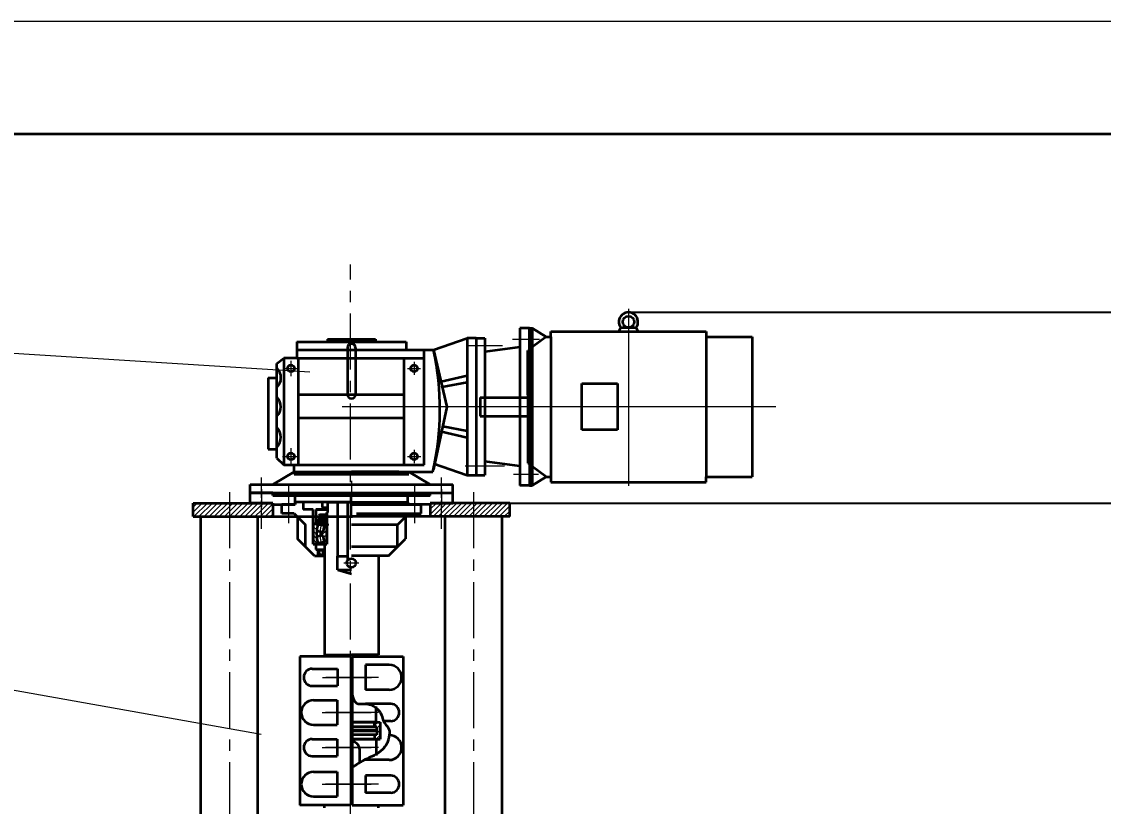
# Model space of a CAD drawing. Header units: millimetres. Extents: x 20551 to 32269, y 260 to 15110.
# Drawn here: x 23518 to 25923, y 13366 to 15110 of the extents above; entities that cross this region are included whole.
import ezdxf

# ---------------------------------------------------------------- set-up
doc = ezdxf.new("R2010")
doc.units = ezdxf.units.MM
doc.header["$LTSCALE"] = 100
doc.linetypes.add('CENTER', pattern=[2, 1.25, -0.25, 0.25, -0.25])
doc.linetypes.add('PHANTOM', pattern=[63.5, 31.75, -6.35, 6.35, -6.35, 6.35, -6.35])
doc.layers.get('0').update_dxf_attribs({"color": 1, "lineweight": 35})
doc.layers.get('Defpoints').update_dxf_attribs({"lineweight": 18})
for name, color, linetype, lineweight in [('1', 1, 'Continuous', 35), ('16', 7, 'Continuous', 18), ('3', 3, 'CENTER', 18), ('4', 4, 'PHANTOM', 18), ('dim', 7, 'Continuous', 18)]:
    doc.layers.add(name, color=color, linetype=linetype, lineweight=lineweight)
doc.styles.get("Standard").update_dxf_attribs({"font": ''})
doc.styles.get('Standard').set_extended_font_data('SimSun')
doc.dimstyles.new('ISO-25', dxfattribs={"dimtxt": 2.5, "dimasz": 2.5, "dimexe": 1.25, "dimexo": 0.625, "dimtad": 1, "dimdsep": 46, "dimtxsty": 'Standard', "dimcen": 2.5, "dimadec": 0, "dimazin": 0, "dimtfac": 1, "dimtmove": 0, "dimatfit": 3, "dimfxl": 1, "dimarcsym": 0})

# ---------------------------------------------------------------- blocks, each defined once
blk = doc.blocks.new('A$C62093F27')
for p, q in [((0, 32.6), (0, 55.6)), ((50, 55.6), (0, 55.6)), ((50, 49.6), (50, 55.6)), ((100, 49.6), (50, 49.6)), ((100, 29.6), (100, 49.6)), ((350, 29.6), (350, 49.6)), ((350, 49.6), (400, 49.6)), ((400, 55.6), (450, 55.6)), ((400, 49.6), (400, 55.6)), ((450, 32.6), (450, 55.6)), ((50, 32.6), (0, 32.6)), ((50, 29.6), (50, 32.6)), ((50, 29.6), (100, 29.6)), ((400, 29.6), (350, 29.6)), ((400, 29.6), (400, 32.6)), ((400, 32.6), (450, 32.6))]:
    blk.add_line(p, q)
at = {"layer": '3'}
for p, q in [((225, 82.2), (225, 0)), ((25, 63.2), (25, 23.5)), ((425, 63.2), (425, 23.5))]:
    blk.add_line(p, q, dxfattribs=at)
blk = doc.blocks.new('*D85')
at = {"layer": 'Defpoints', "color": 0}
for p in [(24868.4, 14464.3), (27036.8, 14464.3), (26124.5, 7092.3)]:
    blk.add_point(p, dxfattribs=at)
at = {"layer": 'dim', "color": 0, "lineweight": -2}
for p, q in [((24868.4, 14464.3), (27076.8, 14464.3)), ((27036.8, 7142.3), (27036.8, 14414.3)), ((26124.5, 7092.3), (27076.8, 7092.3))]:
    blk.add_line(p, q, dxfattribs=at)
at = {"layer": 'dim', "color": 0}
for points in [[(27028.4, 14414.3), (27045.1, 14414.3), (27036.8, 14464.3)], [(27028.4, 7142.3), (27045.1, 7142.3), (27036.8, 7092.3)]]:
    blk.add_solid(points, dxfattribs=at)
at = {"layer": 'dim', "color": 0, "insert": (26976.9, 10778.3), "char_height": 70, "attachment_point": 5, "rotation": 90}
blk.add_mtext('（7372）', dxfattribs=at)
blk = doc.blocks.new('*D89')
at = {"layer": 'Defpoints', "color": 0}
for p in [(24586.7, 14040.3), (26811, 14040.3), (25949.6, 12967.3)]:
    blk.add_point(p, dxfattribs=at)
at = {"layer": 'dim', "color": 0, "lineweight": -2}
for p, q in [((24586.7, 14040.3), (26851, 14040.3)), ((26811, 13017.3), (26811, 13990.3)), ((25949.6, 12967.3), (26851, 12967.3))]:
    blk.add_line(p, q, dxfattribs=at)
at = {"layer": 'dim', "color": 0}
for points in [[(26802.6, 13990.3), (26819.3, 13990.3), (26811, 14040.3)], [(26802.6, 13017.3), (26819.3, 13017.3), (26811, 12967.3)]]:
    blk.add_solid(points, dxfattribs=at)
at = {"layer": 'dim', "color": 0, "insert": (26756, 13503.8), "char_height": 70, "attachment_point": 5, "rotation": 90}
blk.add_mtext('1073', dxfattribs=at)

msp = doc.modelspace()

# ---------------------------------------------------------------- hatches: boundary and pattern name
at = {"layer": '1'}
h = msp.add_hatch(dxfattribs=at)
h.set_pattern_fill('_USER', color=256, scale=4, angle=135, style=0, pattern_type=0)
h.set_pattern_definition([(135, (24096.575, 17087.2728), (-2.828427, -2.828427), [])])
h.paths.add_polyline_path([(24182.32492, 13998.14917), (24185.57492, 13996.27278), (24196.57492, 13996.27278), (24196.57492, 14014.27278), (24182.32492, 14014.27278)])
at = {"layer": 'dim', "linetype": 'Continuous'}
h = msp.add_hatch(dxfattribs=at)
h.set_pattern_fill('_USER', color=256, scale=6.75, angle=135, style=0, pattern_type=0)
h.set_pattern_definition([(135, (21703.7074, 15668.5863), (-4.772971, -4.772971), [])])
edge = h.paths.add_edge_path()
edge.add_line((24166.57492, 13994.27278), (24166.57492, 13949.27278))
edge.add_line((24166.57492, 13949.27278), (24177.41294, 13949.27278))
edge.add_arc((24251.57492, 13971.77278), 77.5, 195.56135711, 196.87726944, ccw=False)
edge.add_arc((24251.57492, 13971.77278), 77.5, 184.45558289, 195.56135711, ccw=False)
edge.add_arc((24251.57492, 13971.77278), 77.5, 175.54441711, 184.45558289, ccw=False)
edge.add_arc((24251.57492, 13971.77278), 77.5, 164.43864289, 175.54441711, ccw=False)
edge.add_arc((24251.57492, 13971.77278), 77.5, 163.12273056, 164.43864289, ccw=False)
edge.add_line((24177.41294, 13994.27278), (24166.57492, 13994.27278))
h = msp.add_hatch(dxfattribs=at)
h.set_pattern_fill('_USER', color=256, scale=6.75, angle=225, style=0, pattern_type=0)
h.set_pattern_definition([(225, (21703.7074, 15668.5863), (4.772971, -4.772971), [])])
edge = h.paths.add_edge_path()
edge.add_line((24190.97121, 13990.08322), (24189.07492, 13990.41788))
edge.add_line((24189.07492, 13990.41788), (24189.07492, 13994.27278))
edge.add_line((24189.07492, 13994.27278), (24196.57492, 13994.27278))
edge.add_line((24196.57492, 13994.27278), (24196.57492, 13949.27278))
edge.add_line((24196.57492, 13949.27278), (24189.07492, 13949.27278))
edge.add_line((24189.07492, 13949.27278), (24189.07492, 13953.12768))
edge.add_line((24189.07492, 13953.12768), (24190.97121, 13953.46234))
edge.add_arc((24113.70543, 13947.44165), 77.5, 364.45558289, 375.56135711)
edge.add_line((24188.36457, 13968.23259), (24185.32492, 13967.69615))
edge.add_line((24185.32492, 13967.69615), (24185.32492, 13975.8494))
edge.add_line((24185.32492, 13975.8494), (24188.36457, 13975.31297))
edge.add_arc((24113.70543, 13996.10391), 77.5, 344.43864289, 355.54441711)
at = {"layer": 'dim'}
h = msp.add_hatch(dxfattribs=at)
h.set_pattern_fill('_USER', color=256, scale=8, angle=45, style=0, pattern_type=0)
h.set_pattern_definition([(45, (17833.0735, 15402.908), (-5.656854, 5.656854), [])])
h.paths.add_polyline_path([(24308.07492, 13525.27278), (24303.07492, 13525.27278), (24303.07492, 13515.27278), (24315.57492, 13515.27278), (24315.57492, 13553.27278), (24303.07492, 13553.27278), (24303.07492, 13543.27278), (24308.07492, 13543.27278)])

# ---------------------------------------------------------------- linework, layer by layer
for p, q in [((32018.58791, 14860.22673), (21176.13115, 14860.22673)), ((24647.57492, 14429.27278), (24625.57492, 14429.27278)), ((24625.57492, 14429.27278), (24625.57492, 14079.27278)), ((24647.57492, 14429.27278), (24647.57492, 14079.27278)), ((24647.57492, 14429.27278), (24647.57492, 14079.27278)), ((24647.57492, 14429.27278), (24653.57492, 14429.27278)), ((24647.57492, 14379.27278), (24647.57492, 14429.27278)), ((24653.57492, 14429.27278), (24653.57492, 14079.27278)), ((24653.57492, 14429.27278), (24684.61142, 14410.04778)), ((24846.13192, 14421.77278), (24850.38192, 14430.27278)), ((24850.38192, 14430.27278), (24884.38192, 14430.27278)), ((24888.63192, 14421.77278), (24884.38192, 14430.27278)), ((24434.02211, 14380.57713), (24509.09666, 14406.44669)), ((24528.57492, 14406.44669), (24509.09666, 14406.44669)), ((24509.09666, 14406.44669), (24509.09666, 14102.09887)), ((24528.57492, 14406.44669), (24548.05318, 14406.44669)), ((24528.57492, 14406.44669), (24528.57492, 14102.09887)), ((24548.05318, 14406.44669), (24548.05318, 14102.09887)), ((24684.61142, 14410.04778), (24653.57492, 14386.68153)), ((24684.61142, 14410.04778), (24694.95692, 14410.04778)), ((24694.95692, 14421.77278), (25039.80692, 14421.77278)), ((24694.95692, 14410.04778), (24694.95692, 14421.77278)), ((24694.95692, 14410.04778), (24694.95692, 14098.49778)), ((25039.80692, 14421.77278), (25039.80692, 14410.04778)), ((25039.80692, 14410.04778), (25039.80692, 14098.49778)), ((25039.80692, 14410.04778), (25142.57492, 14410.04778)), ((25142.57492, 14410.04778), (25142.57492, 14098.49778)), ((24129.83579, 14398.838), (24129.83579, 14362.31626)), ((24129.83579, 14398.838), (24373.31405, 14398.838)), ((24198.31405, 14404.27278), (24304.83579, 14404.27278)), ((24198.31405, 14404.27278), (24198.31405, 14398.838)), ((24304.83579, 14404.27278), (24304.83579, 14398.838)), ((24373.31405, 14398.838), (24373.31405, 14380.57713)), ((24625.57492, 14386.77278), (24548.05318, 14376.77278)), ((24085.70536, 14350.14234), (24100.92275, 14362.31626)), ((24129.83579, 14362.31626), (24100.92275, 14362.31626)), ((24100.92275, 14362.31626), (24100.92275, 14124.92495)), ((24129.83579, 14380.57713), (24434.02211, 14380.57713)), ((24129.83579, 14362.31626), (24413.54373, 14362.31626)), ((24134.14115, 14124.92495), (24134.14115, 14362.31626)), ((24369.00869, 14124.92495), (24369.00869, 14362.31626)), ((24413.54373, 14124.92495), (24413.54373, 14380.57713)), ((24427.6347, 14380.57713), (24427.6347, 14380.57713)), ((24434.02211, 14380.57713), (24463.80708, 14254.27278)), ((24643.57492, 14280.52278), (24643.57492, 14379.27278)), ((24643.57492, 14379.27278), (24647.57492, 14379.27278)), ((24647.57492, 14379.27278), (24647.57492, 14129.27278)), ((24085.70536, 14140.14234), (24085.70536, 14350.14234)), ((24066.07025, 14318.78735), (24085.70536, 14318.78735)), ((24066.07025, 14318.78735), (24066.07025, 14159.77745)), ((24509.09666, 14323.36491), (24450.67599, 14309.95569)), ((24509.09666, 14308.34637), (24453.5675, 14297.69411)), ((24763.92692, 14305.82785), (24843.24242, 14305.82785)), ((24763.92692, 14202.7177), (24763.92692, 14305.82785)), ((24843.24242, 14305.82785), (24843.24242, 14202.7177)), ((24369.00869, 14280.90321), (24134.14115, 14280.90321)), ((24537.57492, 14275.27278), (24647.57492, 14275.27278)), ((24537.57492, 14275.27278), (24537.57492, 14233.27278)), ((24643.57492, 14280.52278), (24643.57492, 14228.02278)), ((24647.57492, 14280.52278), (24643.57492, 14280.52278)), ((24647.57492, 14275.27278), (24647.57492, 14280.52278)), ((24647.57492, 14275.27278), (24647.57492, 14233.27278)), ((24463.80708, 14254.27278), (24433.97331, 14115.66052)), ((24369.00869, 14229.16408), (24134.14115, 14229.16408)), ((24537.57492, 14233.27278), (24647.57492, 14233.27278)), ((24643.57492, 14228.02278), (24643.57492, 14129.27278)), ((24647.57492, 14228.02278), (24643.57492, 14228.02278)), ((24647.57492, 14233.27278), (24647.57492, 14228.02278)), ((24509.09666, 14185.18065), (24451.76838, 14198.33914)), ((24509.09666, 14200.19919), (24454.42598, 14210.68677)), ((24843.24242, 14202.7177), (24763.92692, 14202.7177)), ((24066.07025, 14159.77745), (24085.70536, 14159.77745)), ((24085.70536, 14140.14234), (24100.92275, 14124.92495)), ((24100.92275, 14124.92495), (24413.54373, 14124.92495)), ((24124.3153, 14104.27278), (24124.3153, 14124.92495)), ((24434.02211, 14127.96843), (24509.09666, 14102.09887)), ((24625.57492, 14122.31626), (24548.05318, 14132.31626)), ((24643.57492, 14129.27278), (24647.57492, 14129.27278)), ((24647.57492, 14129.27278), (24647.57492, 14079.27278)), ((24684.61142, 14098.49778), (24653.57492, 14121.86403)), ((24076.57492, 14081.53365), (24124.3153, 14109.70756)), ((24124.3153, 14109.70756), (24146.57492, 14109.70756)), ((24124.3153, 14109.70756), (24124.3153, 14109.70756)), ((24124.3153, 14109.70756), (24198.31405, 14109.70756)), ((24124.3153, 14104.27278), (24378.83454, 14104.27278)), ((24146.57492, 14109.70756), (24251.57492, 14109.70756)), ((24356.57492, 14109.70756), (24251.57492, 14109.70756)), ((24356.57492, 14109.70756), (24432.66188, 14109.70756)), ((24369.00869, 14109.70756), (24413.54373, 14109.70756)), ((24378.83454, 14105.90321), (24378.83454, 14109.70756)), ((24426.57492, 14081.53365), (24378.83454, 14109.70756)), ((24509.09666, 14102.09887), (24548.05318, 14102.09887)), ((24653.57492, 14079.27278), (24684.61142, 14098.49778)), ((24684.61142, 14098.49778), (24694.95692, 14098.49778)), ((24694.95692, 14098.49778), (24694.95692, 14086.77278)), ((25039.80692, 14098.49778), (25142.57492, 14098.49778)), ((25039.80692, 14086.77278), (25039.80692, 14098.49778)), ((24026.57492, 14063.27278), (24026.57492, 14081.53365)), ((24026.57492, 14081.53365), (24476.57492, 14081.53365)), ((24476.57492, 14063.27278), (24476.57492, 14081.53365)), ((24647.57492, 14079.27278), (24625.57492, 14079.27278)), ((24647.57492, 14079.27278), (24653.57492, 14079.27278)), ((24694.95692, 14086.77278), (25039.80692, 14086.77278)), ((24076.57492, 14063.27278), (24426.57492, 14063.27278)), ((24076.57492, 14063.27278), (24426.57492, 14063.27278)), ((24076.57492, 14057.27278), (24076.57492, 14063.27278)), ((24076.57492, 14057.27278), (24426.57492, 14057.27278)), ((24101.57492, 14063.27278), (24401.57492, 14063.27278)), ((24426.57492, 14057.27278), (24426.57492, 14063.27278)), ((24096.57492, 14017.27278), (24096.57492, 14037.27278)), ((24251.57492, 14042.27278), (24126.57492, 14042.27278)), ((24251.57492, 14042.27278), (24126.57492, 14042.27278)), ((24199.07492, 14042.27278), (24144.07492, 14042.27278)), ((24144.07492, 14042.27278), (24144.07492, 14026.27278)), ((24166.57492, 14026.27278), (24144.07492, 14026.27278)), ((24166.57492, 14026.27278), (24144.07492, 14026.27278)), ((24145.07492, 14026.27278), (24145.07492, 14042.27278)), ((24164.07492, 14026.27278), (24166.57492, 14026.27278)), ((24166.57492, 14026.27278), (24164.07492, 14026.27278)), ((24166.57492, 13994.27278), (24166.57492, 14026.27278)), ((24172.57492, 14026.27278), (24199.07492, 14026.27278)), ((24172.57492, 14026.27278), (24172.57492, 13994.27278)), ((24186.57492, 14026.27278), (24172.57492, 14026.27278)), ((24186.57492, 14042.27278), (24186.57492, 14030.27278)), ((24186.57492, 14030.27278), (24199.07492, 14030.27278)), ((24189.07492, 14030.27278), (24189.07492, 14026.27278)), ((24199.07492, 14019.27278), (24199.07492, 14042.27278)), ((24199.07492, 14042.27278), (24216.57492, 14042.27278)), ((24199.07492, 14019.27278), (24199.07492, 14042.27278)), ((24199.07492, 14042.27278), (24251.57492, 14042.27278)), ((24221.57492, 13922.27278), (24221.57492, 14042.27278)), ((24242.57492, 14042.27278), (24242.57492, 13911.63168)), ((24251.57492, 14042.27278), (24376.57492, 14042.27278)), ((24251.57492, 14037.27278), (24406.57492, 14037.27278)), ((24376.57492, 14037.27278), (24376.57492, 14042.27278)), ((24376.57492, 14042.27278), (24376.57492, 14037.27278)), ((24376.57492, 14037.27278), (24376.57492, 14042.27278)), ((24376.57492, 14042.27278), (24376.57492, 14037.27278)), ((24376.57492, 14037.27278), (24376.57492, 14042.27278)), ((24376.57492, 14037.27278), (24376.57492, 14042.27278)), ((24376.57492, 14042.27278), (24376.57492, 14037.27278)), ((24376.57492, 14037.27278), (24376.57492, 14042.27278)), ((24376.57492, 14037.27278), (24406.57492, 14037.27278)), ((24406.57492, 14017.27278), (24406.57492, 14037.27278)), ((24124.07492, 14017.27278), (24096.57492, 14017.27278)), ((24124.07492, 14017.27278), (24149.07492, 13992.27278)), ((24131.57492, 14009.77278), (24131.57492, 13960.77278)), ((24175.55158, 14002.32123), (24174.07492, 14000.09622)), ((24174.07492, 14000.09622), (24185.49066, 13994.27278)), ((24185.57492, 13996.27278), (24175.55158, 14002.32123)), ((24180.57492, 14014.27278), (24179.07492, 14012.77278)), ((24179.07492, 14012.77278), (24179.07492, 14000.02556)), ((24179.07492, 14000.02556), (24185.57492, 13996.27278)), ((24197.82492, 14014.27278), (24180.57492, 14014.27278)), ((24182.32492, 13998.14917), (24182.32492, 14014.27278)), ((24197.82492, 13996.27278), (24185.57492, 13996.27278)), ((24196.57492, 13994.27278), (24196.57492, 14019.27278)), ((24196.57492, 14019.27278), (24199.07492, 14019.27278)), ((24196.57492, 13994.27278), (24196.57492, 14019.27278)), ((24196.57492, 14019.27278), (24199.07492, 14019.27278)), ((24603.57492, 14010.27278), (24249.57492, 14010.27278)), ((24262.57492, 14017.27278), (24406.57492, 14017.27278)), ((24379.07492, 14017.27278), (24354.07492, 13992.27278)), ((24371.57492, 14009.77278), (24371.57492, 13960.77278)), ((24149.07492, 13943.27278), (24149.07492, 13992.27278)), ((24166.57492, 13949.27278), (24166.57492, 13994.27278)), ((24166.57492, 13994.27278), (24197.82492, 13994.27278)), ((24166.57492, 13949.27278), (24166.57492, 13994.27278)), ((24166.57492, 13994.27278), (24198.07492, 13994.27278)), ((24166.57492, 13994.27278), (24198.07492, 13994.27278)), ((24166.57492, 13994.27278), (24166.57492, 13949.27278)), ((24196.57492, 13994.27278), (24166.57492, 13994.27278)), ((24188.36457, 13975.31297), (24174.30914, 13977.79346)), ((24190.97121, 13990.08322), (24176.91578, 13992.56372)), ((24185.32492, 13967.69615), (24185.32492, 13975.8494)), ((24185.49066, 13994.27278), (24197.82492, 13994.27278)), ((24189.07492, 13990.41788), (24189.07492, 13994.27278)), ((24196.57492, 13990.27278), (24196.57492, 13994.27278)), ((24196.57492, 13994.27278), (24196.57492, 13949.27278)), ((24196.57492, 13994.27278), (24196.57492, 13949.27278)), ((24196.57492, 13949.27278), (24196.57492, 13994.27278)), ((24196.57492, 13994.27278), (24198.07492, 13994.27278)), ((24196.57492, 13990.27278), (24198.07492, 13990.27278)), ((24196.57492, 13990.27278), (24198.07492, 13990.27278)), ((24196.57492, 13990.27278), (24196.57492, 13949.27278)), ((24196.57492, 13990.27278), (24196.57492, 13990.27278)), ((24196.57492, 13990.27278), (24198.07492, 13990.27278)), ((24196.57492, 13990.27278), (24196.57492, 13949.27278)), ((24196.57492, 13990.27278), (24198.07492, 13990.27278)), ((24196.57492, 13990.27278), (24196.57492, 13949.27278)), ((24196.57492, 13949.27278), (24196.57492, 13990.27278)), ((24198.07492, 13994.27278), (24198.07492, 13990.27278)), ((24198.07492, 13994.27278), (24198.07492, 13990.27278)), ((24198.07492, 13994.27278), (24198.07492, 13990.27278)), ((24198.07492, 13994.27278), (24198.07492, 13990.27278)), ((24354.07492, 13992.27278), (24251.57297, 13992.27278)), ((24354.07492, 13943.27278), (24354.07492, 13992.27278)), ((24169.07492, 13923.27278), (24131.57492, 13960.77278)), ((24196.57492, 13949.27278), (24166.57492, 13949.27278)), ((24196.57492, 13949.27278), (24166.57492, 13949.27278)), ((24166.57492, 13949.27278), (24196.57492, 13949.27278)), ((24172.57492, 13949.27278), (24172.57492, 13937.27278)), ((24188.36457, 13968.23259), (24174.30914, 13965.7521)), ((24190.97121, 13953.46234), (24176.91578, 13950.98184)), ((24189.07492, 13953.12768), (24189.07492, 13949.27278)), ((24191.57492, 13949.27278), (24191.57492, 13908.27278)), ((24191.57492, 13949.27278), (24196.57492, 13949.27278)), ((24196.57492, 13949.27278), (24191.57492, 13949.27278)), ((24191.57492, 13949.27278), (24191.57492, 13913.27278)), ((24191.57492, 13949.27278), (24196.57492, 13949.27278)), ((24196.57492, 13949.27278), (24191.57492, 13949.27278)), ((24334.07492, 13923.27278), (24371.57492, 13960.77278)), ((24172.57492, 13937.27278), (24191.57492, 13937.27278)), ((24176.57492, 13935.27278), (24191.57492, 13935.27278)), ((24177.77492, 13935.27278), (24176.57492, 13934.07278)), ((24176.57492, 13935.27278), (24176.57492, 13923.27278)), ((24176.57492, 13934.07278), (24176.57492, 13924.47278)), ((24176.57492, 13924.47278), (24177.62492, 13923.27278)), ((24179.27492, 13935.27278), (24177.77492, 13935.27278)), ((24177.77492, 13934.07278), (24177.77492, 13924.47278)), ((24177.77492, 13934.07278), (24179.27492, 13934.07278)), ((24177.77492, 13924.47278), (24188.27492, 13924.47278)), ((24179.07492, 13935.27278), (24179.07492, 13937.27278)), ((24179.27492, 13925.43278), (24179.27492, 13935.27278)), ((24179.27492, 13934.07278), (24179.72492, 13926.15278)), ((24188.27492, 13925.43278), (24179.27492, 13925.43278)), ((24179.72492, 13926.15278), (24188.49254, 13926.15278)), ((24187.07492, 13926.15278), (24187.07492, 13925.43278)), ((24188.27492, 13924.47278), (24188.27492, 13925.43278)), ((24189.17492, 13930.02278), (24188.49254, 13926.15278)), ((24190.37492, 13932.87278), (24188.87492, 13932.87278)), ((24188.87492, 13932.87278), (24188.87492, 13932.07901)), ((24189.17492, 13923.27278), (24190.12709, 13928.67278)), ((24190.97492, 13928.67278), (24190.12709, 13928.67278)), ((24191.57492, 13931.67278), (24190.37492, 13932.87278)), ((24190.97492, 13928.67278), (24191.57492, 13931.67278)), ((24354.07492, 13943.27278), (24251.57492, 13943.27278)), ((24251.57492, 13942.77278), (24251.57492, 13942.77278)), ((24169.07492, 13923.27278), (24191.57492, 13923.27278)), ((24177.62492, 13923.27278), (24189.17492, 13923.27278)), ((24191.57492, 13923.27278), (24191.57492, 13703.27278)), ((24220.57492, 13892.27278), (24220.57492, 13922.27278)), ((24220.57492, 13922.27278), (24242.57492, 13922.27278)), ((24334.07492, 13923.27278), (24251.57492, 13923.27278)), ((24311.57492, 13923.27278), (24311.57492, 13703.27278)), ((24220.57492, 13892.27278), (24251.57492, 13892.27278)), ((24221.57492, 13892.27278), (24251.57492, 13882.91215)), ((24191.57492, 13363.27278), (24191.57492, 13369.27278)), ((24311.57492, 13363.27278), (24311.57492, 13369.27278))]:
    msp.add_line(p, q)
at = {"lineweight": 35}
for p, q in [((24198.31405, 14404.27278), (24304.83579, 14404.27278)), ((24242.44449, 14385.25104), (24242.44449, 14281.77278)), ((24251.57492, 14394.38147), (24251.57492, 14394.38147)), ((24260.70536, 14385.25104), (24260.70536, 14281.77278)), ((24251.57492, 14272.64234), (24251.57492, 14272.64234)), ((24026.57492, 14063.27278), (24476.57492, 14063.27278)), ((23899.57492, 14010.27278), (23899.57492, 14040.27278)), ((23899.57492, 14040.27278), (24076.57492, 14040.27278)), ((24007.13048, 14040.27278), (24007.13048, 14040.27278)), ((24026.57492, 14040.27278), (24026.57492, 14040.27278)), ((24076.57492, 14040.27278), (24076.57492, 14010.27278)), ((24076.57492, 14035.27278), (24076.57492, 14040.27278)), ((24076.57492, 14035.27278), (24076.57492, 14040.27278)), ((24126.57492, 14037.27278), (24096.57492, 14037.27278)), ((24126.57492, 14042.27278), (24126.57492, 14037.27278)), ((24126.57492, 14037.27278), (24126.57492, 14042.27278)), ((24126.57492, 14037.27278), (24126.57492, 14042.27278)), ((24126.57492, 14042.27278), (24126.57492, 14037.27278)), ((24126.57492, 14037.27278), (24126.57492, 14042.27278)), ((24603.57492, 14040.27278), (24426.57492, 14040.27278)), ((24426.57492, 14035.27278), (24426.57492, 14040.27278)), ((24426.57492, 14035.27278), (24426.57492, 14040.27278)), ((24426.57492, 14040.27278), (24426.57492, 14010.27278)), ((24476.57492, 14040.27278), (24476.57492, 14040.27278)), ((24496.01937, 14040.27278), (24496.01937, 14040.27278)), ((24603.57492, 14010.27278), (24603.57492, 14040.27278)), ((23899.57492, 14010.27278), (24253.57492, 14010.27278)), ((23916.57492, 13010.27278), (23916.57492, 14010.27278)), ((24043.57492, 13010.27278), (24043.57492, 14010.27278)), ((24459.57492, 13010.27278), (24459.57492, 14010.27278)), ((24586.57492, 13010.27278), (24586.57492, 14010.27278)), ((24136.57492, 13699.27278), (24136.57492, 13369.27278)), ((24250.07492, 13699.27278), (24136.57492, 13699.27278)), ((24191.57492, 13703.27278), (24251.57492, 13703.27278)), ((24201.57492, 13699.27278), (24201.57492, 13703.27278)), ((24201.57492, 13703.27278), (24251.57492, 13703.27278)), ((24250.07492, 13699.27278), (24250.07492, 13369.27278)), ((24305.23518, 13703.27278), (24251.57492, 13703.27278)), ((24301.57492, 13703.27278), (24251.57492, 13703.27278)), ((24311.57492, 13703.27278), (24251.57492, 13703.27278)), ((24253.07492, 13699.27278), (24253.07492, 13369.27278)), ((24253.07492, 13699.27278), (24366.57492, 13699.27278)), ((24253.07492, 13688.27278), (24253.07492, 13688.27278)), ((24253.07492, 13688.27278), (24253.07492, 13688.27278)), ((24301.57492, 13699.27278), (24301.57492, 13703.27278)), ((24366.57492, 13699.27278), (24366.57492, 13369.27278)), ((24164.33194, 13671.96068), (24220.58963, 13671.96068)), ((24220.58963, 13671.96068), (24220.58963, 13633.96068)), ((24335.66716, 13680.46068), (24283.07492, 13680.46068)), ((24283.07492, 13680.46068), (24283.07492, 13625.46068)), ((24164.33194, 13633.96068), (24220.58963, 13633.96068)), ((24335.66716, 13625.46068), (24283.07492, 13625.46068)), ((24167.48267, 13602.46068), (24220.07492, 13602.46068)), ((24220.07492, 13602.46068), (24220.07492, 13547.46068)), ((24338.8179, 13593.96068), (24282.56021, 13593.96068)), ((24306.57492, 13553.27278), (24306.57492, 13588.27174)), ((24167.48268, 13547.46068), (24220.07492, 13547.46068)), ((24253.07492, 13558.27278), (24253.07492, 13558.27278)), ((24253.07492, 13558.27278), (24253.07492, 13558.27278)), ((24303.07492, 13553.27278), (24253.07492, 13553.27278)), ((24253.07492, 13553.27278), (24315.57492, 13553.27278)), ((24253.07492, 13553.27278), (24315.57492, 13553.27278)), ((24308.07492, 13543.27278), (24253.07492, 13543.27278)), ((24308.07492, 13543.27278), (24253.07492, 13543.27278)), ((24303.07492, 13543.27278), (24303.07492, 13553.27278)), ((24303.07492, 13553.27278), (24303.07492, 13543.27278)), ((24308.07492, 13535.27278), (24308.07492, 13543.27278)), ((24308.07492, 13543.27278), (24308.07492, 13525.27278)), ((24315.57492, 13553.27278), (24315.57492, 13515.27278)), ((24315.57492, 13553.27278), (24315.57492, 13515.27278)), ((24338.8179, 13555.96068), (24322.60813, 13555.96068)), ((24164.33194, 13515.96068), (24220.07492, 13515.96068)), ((24220.07492, 13515.96068), (24220.07492, 13477.96068)), ((24308.07492, 13535.27278), (24253.07492, 13535.27278)), ((24308.07492, 13535.27278), (24253.07492, 13535.27278)), ((24308.07492, 13533.27278), (24253.07492, 13533.27278)), ((24308.07492, 13533.27278), (24253.07492, 13533.27278)), ((24308.07492, 13525.27278), (24253.07492, 13525.27278)), ((24308.07492, 13525.27278), (24253.07492, 13525.27278)), ((24303.07492, 13515.27278), (24253.07492, 13515.27278)), ((24253.07492, 13515.27278), (24315.57492, 13515.27278)), ((24253.07492, 13515.27278), (24315.57492, 13515.27278)), ((24303.07492, 13525.27278), (24303.07492, 13515.27278)), ((24303.07492, 13525.27278), (24303.07492, 13515.27278)), ((24306.57492, 13515.27278), (24306.57492, 13479.4723)), ((24308.07492, 13533.27278), (24308.07492, 13525.27278)), ((24253.07492, 13510.27278), (24253.07492, 13510.27278)), ((24253.07492, 13510.27278), (24253.07492, 13510.27278)), ((24269.07492, 13494.27278), (24269.07492, 13462.96303)), ((24164.33194, 13477.96068), (24220.07492, 13477.96068)), ((24335.66716, 13469.46068), (24280.7051, 13469.46068)), ((24167.48268, 13443.08488), (24220.07492, 13443.08488)), ((24220.07492, 13443.08488), (24220.07492, 13388.08488)), ((24283.07492, 13434.58488), (24283.07492, 13396.58488)), ((24338.8179, 13434.58488), (24283.07492, 13434.58488)), ((24338.8179, 13396.58488), (24283.07492, 13396.58488)), ((24167.48268, 13388.08488), (24220.07492, 13388.08488)), ((24253.07492, 13380.27278), (24253.07492, 13380.27278)), ((24253.07492, 13380.27278), (24253.07492, 13380.27278)), ((24250.07492, 13369.27278), (24136.57492, 13369.27278)), ((24253.07492, 13369.27278), (24366.57492, 13369.27278))]:
    msp.add_line(p, q, dxfattribs=at)
for centre, radius in [((24867.38192, 14443.02278), 12.75), ((24117.11366, 14339.4943), 7.55543), ((24390.81342, 14339.4943), 7.55543), ((24117.11366, 14143.89592), 7.55543), ((24390.81342, 14143.89592), 7.55543), ((24189.17492, 13931.07278), 1.05), ((24189.17492, 13931.07278), 0.84), ((24251.57492, 13907.27278), 10)]:
    msp.add_circle(centre, radius)
for centre, radius, start, end in [((24867.38192, 14443.02278), 21.25, 323.13010235, 216.86989765), ((23818.02473, 14248.23229), 630.05391, 347.29908954, 12.1254697), ((24066.07025, 14318.78735), 28.82485, 312.93644253, 47.06355747), ((24063.39803, 14254.27278), 30.94088, 316.13429237, 43.86570763), ((24063.03417, 14186.48109), 31.62159, 315.80346696, 44.1965443), ((24251.57492, 13971.77278), 77.5, 163.12273056, 196.87726944), ((24113.70543, 13996.10391), 77.5, 344.43864289, 355.54441711), ((24113.70543, 13947.44165), 77.5, 4.45558289, 15.56135711)]:
    msp.add_arc(centre, radius, start, end)
for centre, radius, start, end in [((24251.57492, 14385.25104), 9.13043, 90, 180), ((24251.57492, 14385.25104), 9.13043, 0, 90), ((24251.57492, 14281.77278), 9.13043, 180, 270), ((24251.57492, 14281.77278), 9.13043, 270, 0), ((24164.33194, 13652.96068), 19, 90, 270), ((24335.66716, 13652.96068), 27.5, 270, 90), ((24167.48268, 13574.96068), 27.5, 90, 270), ((24338.8179, 13574.96068), 19, 270, 90), ((24164.33194, 13496.96068), 19, 90, 270), ((24335.66716, 13496.96068), 27.5, 270, 90), ((24253.07492, 13494.27278), 16, 0, 90), ((24167.48268, 13415.58488), 27.5, 90, 270), ((24338.8179, 13415.58488), 19, 270, 90)]:
    msp.add_arc(centre, radius, start, end, dxfattribs=at)
msp.add_spline([(24253.07492, 13614.31523), (24262.54824, 13595.92273), (24282.56021, 13593.96068), (24318.63635, 13568.80559), (24322.60813, 13555.96068), (24333.97055, 13539.61505), (24335.66717, 13524.46068), (24320.42648, 13492.36712), (24280.7051, 13469.46068), (24253.07492, 13452.79137)], degree=3, dxfattribs=at)
at = {"layer": '1'}
for p, q in [((24867.38192, 14464.27278), (24868.38192, 14464.27278)), ((24197.82492, 13994.27278), (24197.82492, 14019.27278)), ((24197.82492, 13994.27278), (24197.82492, 14019.27278))]:
    msp.add_line(p, q, dxfattribs=at)
at = {"layer": '16'}
msp.add_line((32268.58791, 15110.22673), (20551.13115, 15110.22673), dxfattribs=at)
at = {"layer": '3', "lineweight": 15, "ltscale": 0.5}
for p, q in [((24051.57492, 13983.37105), (24051.57492, 14055.25592)), ((24451.57492, 13983.37105), (24451.57492, 14055.25592))]:
    msp.add_line(p, q, dxfattribs=at)
at = {"layer": '3'}
for p, q in [((24187.91492, 13931.07278), (24190.43492, 13931.07278)), ((24189.17492, 13932.33278), (24189.17492, 13929.81278)), ((24234.85724, 13907.27278), (24268.2926, 13907.27278))]:
    msp.add_line(p, q, dxfattribs=at)
msp.add_arc((24251.57492, 13971.77278), 70, 161.25065915, 198.74934085, dxfattribs=at)
at = {"layer": '4', "color": 2, "linetype": 'CENTER'}
for p, q in [((24249.7576, 7936.90015), (24249.7576, 14570.66425)), ((23980.07492, 14064.74787), (23980.07492, 13000.51508)), ((24523.07492, 14064.74787), (24523.07492, 13000.51508))]:
    msp.add_line(p, q, dxfattribs=at)
at = {"layer": '4', "ltscale": 0.4}
for p, q in [((24867.38192, 14472.27278), (24867.38192, 14078.77278)), ((24508.18015, 14390.71726), (24587.57839, 14390.71726)), ((24609.68453, 14404.27278), (24669.46532, 14404.27278)), ((24099.95499, 14339.4943), (24134.27233, 14339.4943)), ((24117.11366, 14356.65297), (24117.11366, 14322.33564)), ((24376.39208, 14339.4943), (24405.23475, 14339.4943)), ((24390.81342, 14353.91564), (24390.81342, 14325.07297)), ((25195.0096, 14254.27278), (24231.24744, 14254.27278)), ((24098.44713, 14143.89592), (24135.78019, 14143.89592)), ((24117.11366, 14162.56245), (24117.11366, 14125.22939)), ((24375.91066, 14143.89592), (24405.71617, 14143.89592)), ((24390.81342, 14158.79867), (24390.81342, 14128.99316)), ((24504.28842, 14123.40321), (24591.47012, 14123.40321)), ((24051.57492, 14051.82192), (24051.57492, 14096.80263)), ((24451.57492, 14051.82192), (24451.57492, 14096.80263)), ((24611.51992, 14104.27278), (24667.62992, 14104.27278)), ((24111.57492, 14078.62802), (24111.57492, 13995.91754)), ((24391.57851, 14078.61587), (24391.57133, 13995.90539)), ((24186.93666, 13652.96068), (24296.11053, 13652.96068)), ((24311.91114, 13652.96068), (24194.23871, 13652.96068)), ((24186.42195, 13574.96068), (24295.59582, 13574.96068)), ((24311.39642, 13574.96068), (24193.72399, 13574.96068)), ((24186.42195, 13496.96068), (24295.59582, 13496.96068)), ((24311.39642, 13496.96068), (24193.72399, 13496.96068)), ((24186.42195, 13415.58488), (24295.59582, 13415.58488)), ((24311.39642, 13415.58488), (24193.72399, 13415.58488))]:
    msp.add_line(p, q, dxfattribs=at)
at = {"layer": 'dim'}
for p, q in [((22020.96026, 14465.3646), (24158.97001, 14332.07548)), ((24166.57492, 13994.27278), (24174.07492, 13994.27278)), ((22020.96026, 13888.39133), (24050.89936, 13526.85603))]:
    msp.add_line(p, q, dxfattribs=at)
at = {"layer": 'dim', "lineweight": 15}
for p, q in [((23899.57492, 14031.24911), (23908.59859, 14040.27278)), ((23899.57492, 14019.9354), (23919.9123, 14040.27278)), ((23901.22601, 14010.27278), (23931.22601, 14040.27278)), ((23912.53971, 14010.27278), (23942.53971, 14040.27278)), ((23923.85342, 14010.27278), (23953.85342, 14040.27278)), ((23935.16713, 14010.27278), (23965.16713, 14040.27278)), ((23946.48084, 14010.27278), (23976.48084, 14040.27278)), ((23957.79455, 14010.27278), (23987.79455, 14040.27278)), ((23969.10826, 14010.27278), (23999.10826, 14040.27278)), ((23980.42196, 14010.27278), (24010.42196, 14040.27278)), ((23991.73567, 14010.27278), (24021.73567, 14040.27278)), ((24003.04938, 14010.27278), (24033.04938, 14040.27278)), ((24014.36309, 14010.27278), (24044.36309, 14040.27278)), ((24025.6768, 14010.27278), (24051.57492, 14036.1709)), ((24036.99051, 14010.27278), (24051.57492, 14024.85719)), ((24051.57492, 14036.1709), (24055.6768, 14040.27278)), ((24051.57492, 14024.85719), (24066.99051, 14040.27278)), ((24051.57492, 14013.54348), (24076.57492, 14038.54348)), ((24059.61792, 14010.27278), (24076.57492, 14027.22978)), ((24426.57492, 14037.81852), (24429.02918, 14040.27278)), ((24426.57492, 14026.50481), (24440.34289, 14040.27278)), ((24426.57492, 14015.1911), (24451.57492, 14040.1911)), ((24432.9703, 14010.27278), (24451.57492, 14028.8774)), ((24451.57492, 14040.1911), (24451.6566, 14040.27278)), ((24451.57492, 14028.8774), (24462.9703, 14040.27278)), ((24451.57492, 14017.56369), (24474.28401, 14040.27278)), ((24455.59772, 14010.27278), (24485.59772, 14040.27278)), ((24466.91143, 14010.27278), (24496.91143, 14040.27278)), ((24478.22514, 14010.27278), (24508.22514, 14040.27278)), ((24489.53885, 14010.27278), (24519.53885, 14040.27278)), ((24500.85256, 14010.27278), (24530.85256, 14040.27278)), ((24512.16626, 14010.27278), (24542.16626, 14040.27278)), ((24523.47997, 14010.27278), (24553.47997, 14040.27278)), ((24534.79368, 14010.27278), (24564.79368, 14040.27278)), ((24546.10739, 14010.27278), (24576.10739, 14040.27278)), ((24557.4211, 14010.27278), (24587.4211, 14040.27278)), ((24568.73481, 14010.27278), (24598.73481, 14040.27278)), ((24580.04852, 14010.27278), (24603.57492, 14033.79918)), ((24591.36222, 14010.27278), (24603.57492, 14022.48548)), ((24048.30422, 14010.27278), (24051.57492, 14013.54348)), ((24070.93163, 14010.27278), (24076.57492, 14015.91607)), ((24444.28401, 14010.27278), (24451.57492, 14017.56369)), ((24602.67593, 14010.27278), (24603.57492, 14011.17177))]:
    msp.add_line(p, q, dxfattribs=at)

# ---------------------------------------------------------------- block references
at = {"lineweight": 35}
msp.add_blockref('A$C62093F27', (24026.57485, 14007.67972), dxfattribs=at)

# ---------------------------------------------------------------- dimensions: what is measured, and where the dimension line sits
at = {"layer": 'dim'}
dim = msp.add_linear_dim(base=(27036.7703, 14464.27278), p1=(26124.49124, 7092.28826), p2=(24868.38192, 14464.27278), angle=90, text='（<>）', dimstyle='ISO-25', override={"dimscale": 20, "dimtxt": 3.5, "dimexe": 2, "dimexo": 0, "dimgap": 1, "dimdec": 0, "dimcen": 0, "dimtofl": 0, "dimatfit": 0, "dimtvp": 9.071429}, dxfattribs=at)
dim.commit()
dim.dimension.update_dxf_attribs({"geometry": '*D85', "text_midpoint": (26976.90919, 10778.28052)})
dim = msp.add_linear_dim(base=(26810.95503, 14040.27278), p1=(25949.63876, 12967.27278), p2=(24586.68816, 14040.27278), angle=90, dimstyle='ISO-25', override={"dimscale": 20, "dimtxt": 3.5, "dimexe": 2, "dimexo": 0, "dimgap": 1, "dimcen": 0, "dimtofl": 0, "dimatfit": 0, "dimtvp": 9.071429}, dxfattribs=at)
dim.commit()
dim.dimension.update_dxf_attribs({"geometry": '*D89', "text_midpoint": (26755.95503, 13503.77278)})

doc.saveas('drawing.dxf')
